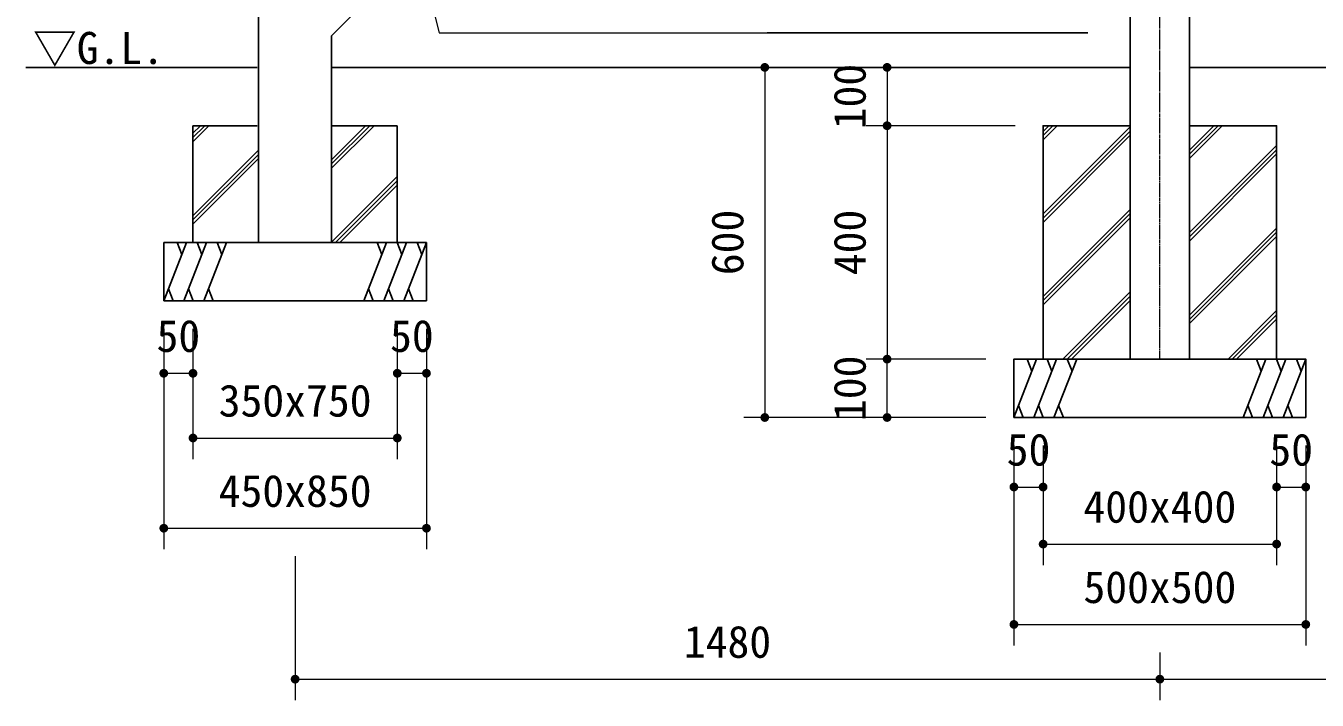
# Model space of a CAD drawing. Units: millimetres at full size, sheet at 1:30. Extents: x 450 to 12150, y 450 to 8460.
# Drawn here: x 3769 to 5982, y 2306 to 3461 of the extents above; entities that cross this region are included whole.
import ezdxf
from ezdxf.enums import TextEntityAlignment as Align

# ---------------------------------------------------------------- set-up
doc = ezdxf.new("R2010")
doc.units = ezdxf.units.MM
doc.header["$LTSCALE"] = 30
doc.linetypes.add('USER1', pattern=[0.3, 0.2, -0.025, 0.05, -0.025])
for name, color, linetype, lineweight in [('D-BMK\u3000構造物基準線(中心線等)', 2, 'USER1', 13), ('D-STR-DIM\u3000寸法線、寸法値', 7, 'Continuous', 13), ('D-STR-HTXT\u3000旗上げ', 7, 'Continuous', 13), ('D-STR-TXT\u3000文字列', 7, 'Continuous', 13), ('D-STR\u3000構造物外形線', 1, 'Continuous', 25)]:
    doc.layers.add(name, color=color, linetype=linetype, lineweight=lineweight)
doc.styles.add('ＭＳ ゴシック', font='')
doc.styles.get('ＭＳ ゴシック').set_extended_font_data('MS Gothic')

# ---------------------------------------------------------------- blocks, each defined once
blk = doc.blocks.new('filled_dot')
at = {"color": 0, "linetype": 'Continuous', "lineweight": -2, "const_width": 1.25}
blk.add_lwpolyline([(-0.625, 0, 1), (0.625, 0, 1)], format="xyb", close=True, dxfattribs=at)

msp = doc.modelspace()

# ---------------------------------------------------------------- linework, layer by layer
at = {"layer": 'D-BMK\u3000構造物基準線(中心線等)'}
msp.add_line((5712.21, 2890.17), (5712.21, 4311.97), dxfattribs=at)
at = {"layer": 'D-STR-DIM\u3000寸法線、寸法値'}
for p, q in [((5461.03, 3390.17), (4999.4, 3390.17)), ((5035.4, 3390.17), (5035.4, 2790.17)), ((5461.03, 3390.17), (5208.92, 3390.17)), ((5244.92, 3390.17), (5244.92, 3290.17)), ((5464.21, 3290.17), (5208.92, 3290.17)), ((5464.21, 3290.17), (5208.92, 3290.17)), ((5244.92, 3290.17), (5244.92, 2890.17)), ((4005.82, 2942.17), (4005.82, 2829.91)), ((4005.82, 2942.17), (4005.82, 2564.35)), ((4055.82, 2942.17), (4055.82, 2829.91)), ((4055.82, 2942.17), (4055.82, 2719)), ((4405.82, 2942.17), (4405.82, 2719)), ((4405.82, 2942.17), (4405.82, 2829.91)), ((4455.82, 2942.17), (4455.82, 2829.91)), ((4455.82, 2942.17), (4455.82, 2564.35)), ((5414.21, 2890.17), (5208.92, 2890.17)), ((5414.21, 2890.17), (5208.92, 2890.17)), ((5244.92, 2790.17), (5244.92, 2890.17)), ((4005.82, 2865.91), (4055.82, 2865.91)), ((4405.82, 2865.91), (4455.82, 2865.91)), ((5414.21, 2790.17), (4999.4, 2790.17)), ((5414.21, 2790.17), (5208.92, 2790.17)), ((4055.82, 2755), (4405.82, 2755)), ((5462.21, 2742.17), (5462.21, 2634.99)), ((5462.21, 2742.17), (5462.21, 2399.49)), ((5512.21, 2742.17), (5512.21, 2634.99)), ((5512.21, 2742.17), (5512.21, 2537.21)), ((5912.21, 2742.17), (5912.21, 2537.21)), ((5912.21, 2742.17), (5912.21, 2634.99)), ((5962.21, 2742.17), (5962.21, 2634.99)), ((5962.21, 2742.17), (5962.21, 2399.49)), ((5462.21, 2670.99), (5512.21, 2670.99)), ((5912.21, 2670.99), (5962.21, 2670.99)), ((4005.82, 2600.35), (4455.82, 2600.35)), ((5512.21, 2573.21), (5912.21, 2573.21)), ((4230.82, 2552.35), (4230.82, 2305.67)), ((5462.21, 2435.49), (5962.21, 2435.49)), ((5712.21, 2387.49), (5712.21, 2305.67)), ((5712.21, 2387.49), (5712.21, 2305.67)), ((4230.82, 2341.67), (5712.21, 2341.67)), ((5712.21, 2341.67), (7768.21, 2341.67))]:
    msp.add_line(p, q, dxfattribs=at)
at = {"layer": 'D-STR-HTXT\u3000旗上げ'}
msp.add_lwpolyline([(4424.43, 3662.18), (4477.84, 3449.12), (4489.84, 3449.12), (5588.96, 3449.12), (5039.4, 3449.12)], dxfattribs=at)
at = {"layer": 'D-STR\u3000構造物外形線'}
for p, q in [((5186.01, 4336.97), (4293.32, 3444.28)), ((5661.41, 4311.97), (5661.41, 2890.17)), ((5763.01, 4311.97), (5763.01, 2890.17)), ((4168.32, 3496.06), (4168.32, 3090.17)), ((4168.32, 3496.06), (4168.32, 3090.17)), ((4293.32, 3444.28), (4293.32, 3090.17)), ((4293.32, 3444.28), (4293.32, 3090.17)), ((3769.48, 3390.17), (4165.82, 3390.17)), ((4293.32, 3390.17), (5661.41, 3390.17)), ((5763.01, 3390.17), (7743.21, 3390.17)), ((4055.82, 3277.33), (4068.66, 3290.17)), ((4055.82, 3270.08), (4075.91, 3290.17)), ((4055.82, 3262.83), (4083.16, 3290.17)), ((4055.82, 3290.17), (4140.82, 3290.17)), ((4055.82, 3090.17), (4055.82, 3290.17)), ((4055.82, 3090.17), (4055.82, 3290.17)), ((4055.82, 3290.17), (4165.82, 3290.17)), ((4165.82, 3290.17), (4140.82, 3290.17)), ((4140.82, 3290.17), (4165.82, 3290.17)), ((4293.32, 3290.17), (4320.82, 3290.17)), ((4293.32, 3231.99), (4351.5, 3290.17)), ((4293.32, 3224.74), (4358.75, 3290.17)), ((4293.32, 3217.49), (4366, 3290.17)), ((4293.32, 3290.17), (4405.82, 3290.17)), ((4293.32, 3290.17), (4320.82, 3290.17)), ((4320.82, 3290.17), (4405.82, 3290.17)), ((4405.82, 3290.17), (4405.82, 3090.17)), ((4405.82, 3290.17), (4405.82, 3090.17)), ((5512.21, 3280.51), (5521.87, 3290.17)), ((5512.21, 3273.26), (5529.12, 3290.17)), ((5512.21, 3266.01), (5536.37, 3290.17)), ((5512.21, 3139.09), (5661.41, 3288.29)), ((5512.21, 3131.84), (5661.41, 3281.04)), ((5763.01, 3248.47), (5804.72, 3290.17)), ((5763.01, 3241.22), (5811.97, 3290.17)), ((5763.01, 3233.97), (5819.22, 3290.17)), ((5512.21, 3124.59), (5661.41, 3273.79)), ((5763.01, 3107.04), (5912.21, 3256.24)), ((4055.82, 3135.91), (4168.32, 3248.41)), ((4055.82, 3128.66), (4168.32, 3241.16)), ((4055.82, 3121.41), (4168.32, 3233.91)), ((5763.01, 3099.79), (5912.21, 3248.99)), ((5763.01, 3092.54), (5912.21, 3241.74)), ((4293.32, 3090.57), (4405.82, 3203.07)), ((4300.17, 3090.17), (4405.82, 3195.82)), ((4307.42, 3090.17), (4405.82, 3188.57)), ((5512.21, 2997.67), (5661.41, 3146.87)), ((5512.21, 2990.42), (5661.41, 3139.62)), ((5512.21, 2983.17), (5661.41, 3132.37)), ((5763.01, 2965.62), (5912.21, 3114.82)), ((5763.01, 2958.37), (5912.21, 3107.57)), ((5763.01, 2951.12), (5912.21, 3100.32)), ((4005.82, 3090.17), (4455.82, 3090.17)), ((4005.82, 3090.17), (4005.82, 2990.17)), ((4005.82, 2990.17), (4044.72, 3090.17)), ((4036.71, 3069.57), (4028.69, 3090.17)), ((4040.13, 2990.17), (4079.03, 3090.17)), ((4405.82, 3090.17), (4055.82, 3090.17)), ((4071.01, 3069.57), (4063, 3090.17)), ((4074.44, 2990.17), (4113.33, 3090.17)), ((4105.32, 3069.57), (4097.31, 3090.17)), ((4348.31, 2990.17), (4387.21, 3090.17)), ((4379.19, 3069.57), (4371.18, 3090.17)), ((4382.61, 2990.17), (4421.51, 3090.17)), ((4413.5, 3069.57), (4405.49, 3090.17)), ((4416.92, 2990.17), (4455.82, 3090.17)), ((4447.81, 3069.57), (4439.79, 3090.17)), ((4455.82, 2990.17), (4455.82, 3090.17)), ((4013.84, 3010.77), (4021.85, 2990.17)), ((4048.14, 3010.77), (4056.16, 2990.17)), ((4082.45, 3010.77), (4090.46, 2990.17)), ((4356.32, 3010.77), (4364.34, 2990.17)), ((4390.63, 3010.77), (4398.64, 2990.17)), ((4424.94, 3010.77), (4432.95, 2990.17)), ((4455.82, 2990.17), (4005.82, 2990.17)), ((5546.14, 2890.17), (5661.41, 3005.44)), ((5553.39, 2890.17), (5661.41, 2998.19)), ((5560.64, 2890.17), (5661.41, 2990.94)), ((5828.98, 2890.17), (5912.21, 2973.4)), ((5836.23, 2890.17), (5912.21, 2966.15)), ((5843.48, 2890.17), (5912.21, 2958.9)), ((5462.21, 2790.17), (5501.11, 2890.17)), ((5493.1, 2869.57), (5485.08, 2890.17)), ((5496.52, 2790.17), (5535.42, 2890.17)), ((5527.4, 2869.57), (5519.39, 2890.17)), ((5530.83, 2790.17), (5569.73, 2890.17)), ((5561.71, 2869.57), (5553.7, 2890.17)), ((5854.7, 2790.17), (5893.6, 2890.17)), ((5885.58, 2869.57), (5877.57, 2890.17)), ((5889, 2790.17), (5927.9, 2890.17)), ((5919.89, 2869.57), (5911.88, 2890.17)), ((5923.31, 2790.17), (5962.21, 2890.17)), ((5954.2, 2869.57), (5946.18, 2890.17)), ((5470.23, 2810.77), (5478.24, 2790.17)), ((5504.53, 2810.77), (5512.55, 2790.17)), ((5538.84, 2810.77), (5546.85, 2790.17)), ((5862.71, 2810.77), (5870.73, 2790.17)), ((5897.02, 2810.77), (5905.03, 2790.17)), ((5931.33, 2810.77), (5939.34, 2790.17))]:
    msp.add_line(p, q, dxfattribs=at)
msp.add_lwpolyline([(5661.41, 3290.17), (5512.21, 3290.17), (5512.21, 2890.17), (5912.21, 2890.17), (5912.21, 3290.17), (5763.01, 3290.17)], dxfattribs=at)
msp.add_lwpolyline([(5462.21, 2790.17), (5962.21, 2790.17), (5962.21, 2890.17), (5462.21, 2890.17)], close=True, dxfattribs=at)

# ---------------------------------------------------------------- block references
at = {"layer": 'D-STR-DIM\u3000寸法線、寸法値', "xscale": 6, "yscale": 6}
for p, rotation in [((5035.4, 3390.17), 270), ((5244.92, 3390.17), 270), ((5244.92, 3290.17), 90), ((5244.92, 3290.17), 270), ((5244.92, 2890.17), 90), ((5244.92, 2890.17), 270), ((4055.82, 2865.91), 180), ((4455.82, 2865.91), 180), ((5035.4, 2790.17), 90), ((5244.92, 2790.17), 90), ((4405.82, 2755), 180), ((5512.21, 2670.99), 180), ((5962.21, 2670.99), 180), ((4455.82, 2600.35), 180), ((5912.21, 2573.21), 180), ((5962.21, 2435.49), 180), ((5712.21, 2341.67), 180)]:
    msp.add_blockref('filled_dot', p, dxfattribs=dict(at, rotation=rotation))
for p in [(4005.82, 2865.91), (4405.82, 2865.91), (4055.82, 2755), (5462.21, 2670.99), (5912.21, 2670.99), (4005.82, 2600.35), (5512.21, 2573.21), (5462.21, 2435.49), (4230.82, 2341.67), (5712.21, 2341.67)]:
    msp.add_blockref('filled_dot', p, dxfattribs=at)

# ---------------------------------------------------------------- texts
at = {"layer": 'D-STR-DIM\u3000寸法線、寸法値', "style": 'ＭＳ ゴシック'}
for s, p in [('100', (5180.78, 3340.17)), ('600', (4971.27, 3090.17)), ('400', (5180.78, 3090.17)), ('100', (5180.78, 2840.17))]:
    msp.add_text(s, height=54.99, rotation=90, dxfattribs=at).set_placement(p, align=Align.MIDDLE_CENTER)
for s, p in [('50', (4030.82, 2930.04)), ('50', (4430.82, 2930.04)), ('350x750', (4230.82, 2819.13)), ('50', (5487.21, 2735.12)), ('50', (5937.21, 2735.12)), ('450x850', (4230.82, 2664.48)), ('400x400', (5712.21, 2637.34)), ('500x500', (5712.21, 2499.63)), ('1480', (4971.52, 2405.81))]:
    msp.add_text(s, height=54.99, dxfattribs=at).set_placement(p, align=Align.MIDDLE_CENTER)
at = {"layer": 'D-STR-TXT\u3000文字列', "style": 'ＭＳ ゴシック'}
msp.add_text('▽G.L.', height=54.99, dxfattribs=at).set_placement((4006.31, 3379.48), align=Align.BOTTOM_RIGHT)

doc.saveas('drawing.dxf')
